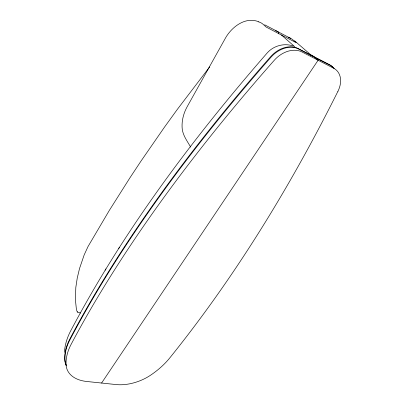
<?xml version="1.0" encoding="UTF-8"?>
<svg xmlns="http://www.w3.org/2000/svg" width="405" height="405" viewBox="0 0 405 405"><rect width="100%" height="100%" fill="white"/><g stroke="black" fill="none" stroke-linecap="round" stroke-linejoin="round"><path stroke-width="0.61" d="M64.456 352.269C64.856 345.05 67.022 338.008 70.298 331.589C123.464 230.723 192.365 138.966 267.047 53.126C273.324 45.816 284.087 42.773 293.205 46.008M118.731 248.437L119.49 247.242M105.113 270.206L105.928 268.915M101.594 383.039L318.107 60.244L314.594 57.216M209.638 66.936L177.355 109.35L164.627 126.947L141.016 161.063L129.97 177.755L109.228 210.565L87.986 246.615L84.184 254.887L79.542 268.469L77.254 278.012L75.811 287.494L75.396 299.72L76.287 308.235L76.864 311.025L77.527 312.118L80.509 313.035M258.841 21.829C245.739 16.352 232.227 26.558 225.782 37.503L186.963 107.092C183.667 113.187 181.799 120.133 182.083 127.089C182.215 134.637 187.11 140.829 190.654 147.096M264.627 24.776L290.643 38.369M294.562 40.809L311.329 55.282M281.414 34.997L294.708 46.666M77.244 311.789L77.527 312.118M66.258 365.619A37.336 23.424 -20.3 0 1 64.972 360.384A70.07 43.973 -22.2 0 1 69.944 339.77A949.988 340.251 -39.6 0 1 271.056 57.151A24.295 18.417 -46.6 0 1 299.219 49.299L329.427 64.856A23.525 17.05 -45.9 0 1 334.166 68.607M310.959 54.984A25.814 15.643 -62.2 0 1 314.093 56.786M66.096 364.971A37.3 23.429 -20.2 0 1 64.81 359.736A70.004 43.978 -22.2 0 1 69.771 339.127A949.026 340.367 -39.7 0 1 270.601 56.71A24.265 18.407 -46.7 0 1 298.733 48.868L328.921 64.425A23.495 17.045 -45.9 0 1 333.34 67.782M258.704 21.931A34.496 18.407 -64.3 0 1 262.885 24.133L266.156 27.049L296.161 42.682L292.744 39.725A33.377 19.151 -63.2 0 0 288.395 37.437M275.658 30.729A42.525 23.728 -64.2 0 1 277.83 31.671A4.597 2.526 -62.1 0 1 278.761 33.858M337.927 91.333C290.886 185.409 235.842 275.82 169.832 357.853A72.257 45.618 -21 0 1 150.964 374.949A36.344 22.245 -22.1 0 1 116.083 384.558L86.695 381.48A37.594 23.414 -20.3 0 1 66.106 364.94A70.546 43.948 -22.3 0 1 71.143 344.291A956.772 339.41 -39.6 0 1 274.291 60.259A24.502 18.473 -46.4 0 1 302.667 52.311L333.006 67.893A23.718 17.091 -45.7 0 1 337.927 91.333"/></g></svg>
